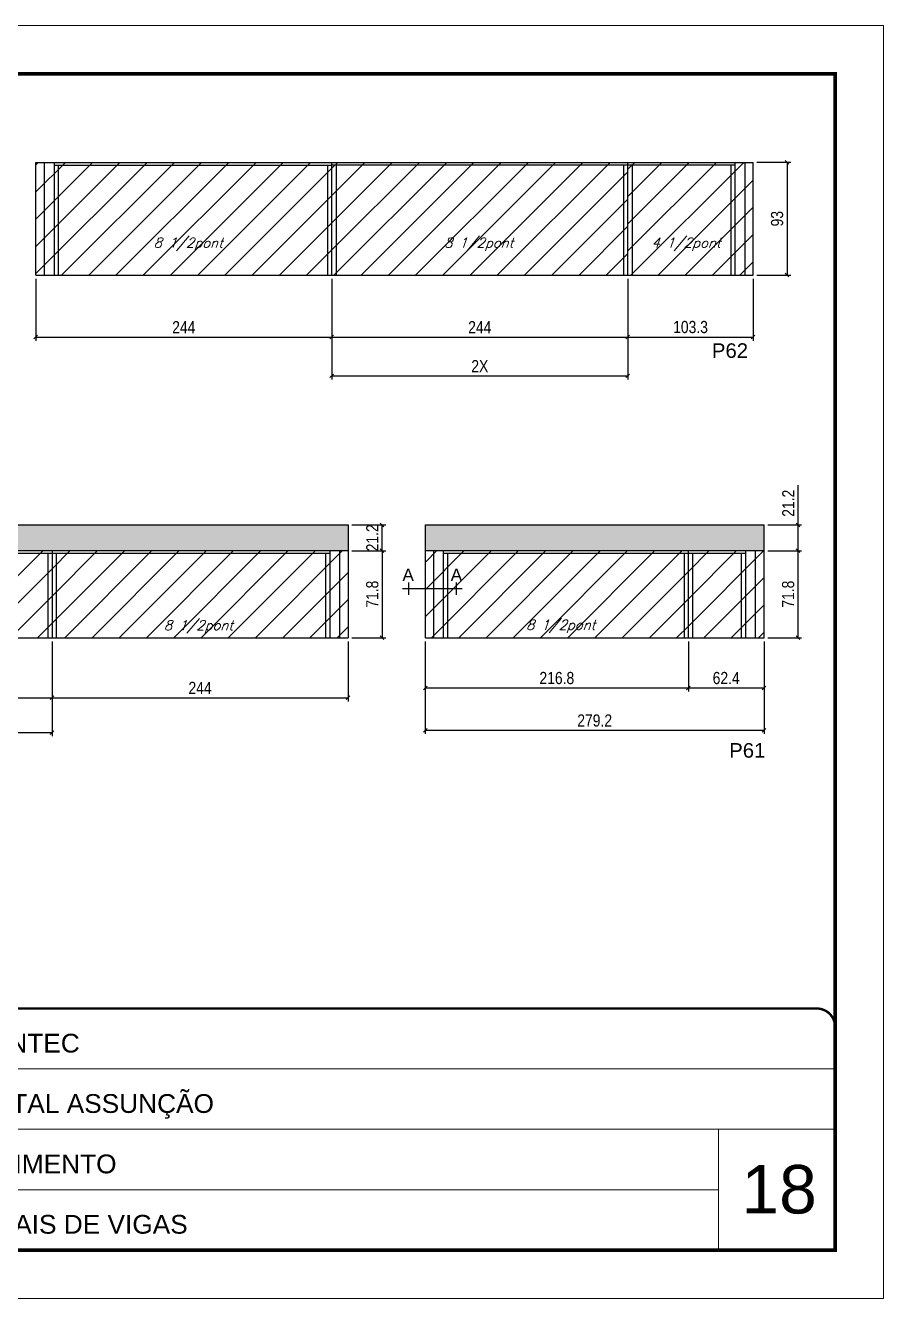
# Model space of a CAD drawing. Extents: x 137137 to 143418, y 10464 to 34486.
# Drawn here: x 139513 to 140221, y 28841 to 29891 of the extents above; entities that cross this region are included whole.
import ezdxf
from ezdxf.enums import TextEntityAlignment as Align

# ---------------------------------------------------------------- set-up
doc = ezdxf.new("R2010")
doc.units = 0
doc.linetypes.add('CONTINUO', pattern=[0])
doc.linetypes.add('DASHED', pattern=[0.75, 0.5, -0.25])
for name, color, linetype in [('5', 5, 'Continuous'), ('COTA', 241, 'Continuous'), ('detalhes', 4, 'Continuous'), ('Painéis', 200, 'Continuous'), ('Reaproveitamento', 251, 'Continuous'), ('SARR_2.2x7', 40, 'Continuous'), ('SARR_3.5x7', 81, 'Continuous'), ('texto', 7, 'Continuous')]:
    doc.layers.add(name, color=color, linetype=linetype)
for name, color, linetype, lineweight in [('CARIMBO', 255, 'Continuous', 9), ('Folhas', 255, 'Continuous', 9), ('SARRAFO DE PRESSAO', 251, 'DASHED', 9)]:
    doc.layers.add(name, color=color, linetype=linetype, lineweight=lineweight)
doc.styles.add('ARIAL', font='arial.ttf')
doc.styles.add('COTA TECNICA', font='techl___.ttf', dxfattribs={"height": 10})
doc.styles.add('Romans', font='romans.shx')
doc.styles.get("Standard").update_dxf_attribs({"font": 'arial.ttf'})
doc.dimstyles.new('PAINEL', dxfattribs={"dimtxt": 10, "dimasz": 3, "dimexe": 3, "dimexo": 3, "dimgap": 3, "dimtad": 1, "dimdec": 1, "dimzin": 12, "dimdsep": 46, "dimtxsty": 'COTA TECNICA', "dimblk1": 'OBLIQUE', "dimblk2": 'OBLIQUE', "dimsah": 1, "dimcen": 0.9, "dimclrd": 4, "dimclre": 4, "dimclrt": 240, "dimadec": 1, "dimazin": 3, "dimtfac": 1, "dimtdec": 1, "dimtmove": 0, "dimatfit": 3, "dimfxl": 1, "dimtolj": 1, "dimtzin": 12, "dimarcsym": 0})
pattern_1 = [(45, (-1241.692, -2079.032), (-11.2253202, 11.2253202), [])]
pattern_2 = [(45, (1646.038, 47.504), (-11.2253202, 11.2253202), [])]
pattern_3 = [(45, (1680.543, 47.504), (-11.2253202, 11.2253202), [])]

# ---------------------------------------------------------------- blocks, each defined once
blk = doc.blocks.new('9999999999')
at = {"color": 30, "linetype": 'CONTINUO'}
for p, q in [((98564.6, 34379.6), (99584, 34379.6)), ((98564.6, 34329.8), (99488, 34329.8)), ((99584, 34329.8), (99488, 34329.8)), ((99488, 34329.8), (99488, 34230.2)), ((98564.6, 34280), (99488, 34280))]:
    blk.add_line(p, q, dxfattribs=at)
at = {"color": 30, "linetype": 'CONTINUO', "const_width": 2}
blk.add_lwpolyline([(99584, 34230.2), (99584, 34414.4, 0.414214), (99569, 34429.4), (98229, 34429.4, 0.414214), (98214, 34414.4), (98214, 34245.2, 0.414214), (98229, 34230.2), (99584, 34230.2)], format="xyb", dxfattribs=at)
at = {"layer": 'Folhas'}
blk.add_lwpolyline([(98139, 34190.2), (99624, 34190.2), (99624, 35240.2), (98139, 35240.2)], close=True, dxfattribs=at)
at = {"layer": 'Folhas', "color": 30, "const_width": 3}
blk.add_lwpolyline([(98214, 34230.2), (99584, 34230.2), (99584, 35200.2), (98214, 35200.2)], close=True, dxfattribs=at)
at = {"color": 7, "linetype": 'Continuous', "ltscale": 5, "style": 'ARIAL'}
for s, height, p in [('ROCONTEC', 15.48, (98837.7, 34393.1)), ('HOSPITAL ASSUNÇÃO', 15.483, (98837.7, 34343.3)), ('2° PAVIMENTO', 15.483, (98837.7, 34293.5)), ('LATERAIS DE VIGAS', 15.483, (98837.7, 34243.7))]:
    blk.add_text(s, height=height, dxfattribs=at).set_placement(p)
blk = doc.blocks.new('_Oblique')
at = {"color": 0, "linetype": 'ByBlock', "lineweight": -2}
blk.add_line((-0.5, -0.5), (0.5, 0.5), dxfattribs=at)
blk = doc.blocks.new('*D131')
at = {"layer": 'COTA', "color": 4, "lineweight": -2, "ltscale": 25, "transparency": 16777216}
for p, q in [((139522, 29682.6), (139522, 29631.5)), ((139766, 29682.6), (139766, 29631.5)), ((139522, 29634.5), (139766, 29634.5))]:
    blk.add_line(p, q, dxfattribs=at)
at = {"layer": 'Defpoints', "color": 0, "ltscale": 25, "transparency": 16777216}
for p in [(139522, 29685.6), (139766, 29685.6), (139766, 29634.5)]:
    blk.add_point(p, dxfattribs=at)
at = {"layer": 'COTA', "color": 4, "lineweight": -2, "ltscale": 25, "transparency": 16777216, "xscale": 3, "yscale": 3, "zscale": 3, "rotation": 180}
blk.add_blockref('_Oblique', (139522, 29634.5), dxfattribs=at)
at = {"layer": 'COTA', "color": 4, "lineweight": -2, "ltscale": 25, "transparency": 16777216, "xscale": 3, "yscale": 3, "zscale": 3}
blk.add_blockref('_Oblique', (139766, 29634.5), dxfattribs=at)
at = {"layer": 'COTA', "color": 240, "ltscale": 25, "transparency": 16777216, "insert": (139644, 29642.6), "char_height": 10, "attachment_point": 5, "style": 'COTA TECNICA'}
blk.add_mtext('\\A1;244', dxfattribs=at)
blk = doc.blocks.new('*D132')
at = {"layer": 'COTA', "color": 4, "lineweight": -2, "ltscale": 25, "transparency": 16777216}
for p, q in [((139766, 29682.6), (139766, 29631.5)), ((140010, 29682.6), (140010, 29631.5)), ((139766, 29634.5), (140010, 29634.5))]:
    blk.add_line(p, q, dxfattribs=at)
at = {"layer": 'Defpoints', "color": 0, "ltscale": 25, "transparency": 16777216}
for p in [(139766, 29685.6), (140010, 29685.6), (140010, 29634.5)]:
    blk.add_point(p, dxfattribs=at)
at = {"layer": 'COTA', "color": 4, "lineweight": -2, "ltscale": 25, "transparency": 16777216, "xscale": 3, "yscale": 3, "zscale": 3, "rotation": 180}
blk.add_blockref('_Oblique', (139766, 29634.5), dxfattribs=at)
at = {"layer": 'COTA', "color": 4, "lineweight": -2, "ltscale": 25, "transparency": 16777216, "xscale": 3, "yscale": 3, "zscale": 3}
blk.add_blockref('_Oblique', (140010, 29634.5), dxfattribs=at)
at = {"layer": 'COTA', "color": 240, "ltscale": 25, "transparency": 16777216, "insert": (139888, 29642.6), "char_height": 10, "attachment_point": 5, "style": 'COTA TECNICA'}
blk.add_mtext('\\A1;244', dxfattribs=at)
blk = doc.blocks.new('*D133')
at = {"layer": 'COTA', "color": 4, "lineweight": -2, "ltscale": 25, "transparency": 16777216}
for p, q in [((140116.3, 29778.6), (140144.3, 29778.6)), ((140141.3, 29778.6), (140141.3, 29685.6)), ((140116.3, 29685.6), (140144.3, 29685.6))]:
    blk.add_line(p, q, dxfattribs=at)
at = {"layer": 'Defpoints', "color": 0, "ltscale": 25, "transparency": 16777216}
for p in [(140113.3, 29778.6), (140113.3, 29685.6), (140141.3, 29685.6)]:
    blk.add_point(p, dxfattribs=at)
at = {"layer": 'COTA', "color": 4, "lineweight": -2, "ltscale": 25, "transparency": 16777216, "xscale": 3, "yscale": 3, "zscale": 3}
for p, rotation in [((140141.3, 29778.6), 90), ((140141.3, 29685.6), 270)]:
    blk.add_blockref('_Oblique', p, dxfattribs=dict(at, rotation=rotation))
at = {"layer": 'COTA', "color": 240, "ltscale": 25, "transparency": 16777216, "insert": (140133.1, 29732.1), "char_height": 10, "attachment_point": 5, "rotation": 90, "style": 'COTA TECNICA'}
blk.add_mtext('\\A1;93', dxfattribs=at)
blk = doc.blocks.new('*D129')
at = {"layer": 'COTA', "color": 4, "lineweight": -2, "ltscale": 25, "transparency": 16777216}
for p, q in [((139766, 29682.6), (139766, 29599.5)), ((140010, 29682.6), (140010, 29599.5)), ((139766, 29602.5), (140010, 29602.5))]:
    blk.add_line(p, q, dxfattribs=at)
at = {"layer": 'Defpoints', "color": 0, "ltscale": 25, "transparency": 16777216}
for p in [(139766, 29685.6), (140010, 29685.6), (140010, 29602.5)]:
    blk.add_point(p, dxfattribs=at)
at = {"layer": 'COTA', "color": 4, "lineweight": -2, "ltscale": 25, "transparency": 16777216, "xscale": 3, "yscale": 3, "zscale": 3, "rotation": 180}
blk.add_blockref('_Oblique', (139766, 29602.5), dxfattribs=at)
at = {"layer": 'COTA', "color": 4, "lineweight": -2, "ltscale": 25, "transparency": 16777216, "xscale": 3, "yscale": 3, "zscale": 3}
blk.add_blockref('_Oblique', (140010, 29602.5), dxfattribs=at)
at = {"layer": 'COTA', "color": 240, "ltscale": 25, "transparency": 16777216, "insert": (139888, 29610.5), "char_height": 10, "attachment_point": 5, "style": 'COTA TECNICA'}
blk.add_mtext('\\A1;2X', dxfattribs=at)
blk = doc.blocks.new('*D130')
at = {"layer": 'COTA', "color": 4, "lineweight": -2, "ltscale": 25, "transparency": 16777216}
for p, q in [((140010, 29682.6), (140010, 29631.5)), ((140113.3, 29682.6), (140113.3, 29631.5)), ((140010, 29634.5), (140113.3, 29634.5))]:
    blk.add_line(p, q, dxfattribs=at)
at = {"layer": 'Defpoints', "color": 0, "ltscale": 25, "transparency": 16777216}
for p in [(140010, 29685.6), (140113.3, 29685.6), (140113.3, 29634.5)]:
    blk.add_point(p, dxfattribs=at)
at = {"layer": 'COTA', "color": 4, "lineweight": -2, "ltscale": 25, "transparency": 16777216, "xscale": 3, "yscale": 3, "zscale": 3, "rotation": 180}
blk.add_blockref('_Oblique', (140010, 29634.5), dxfattribs=at)
at = {"layer": 'COTA', "color": 4, "lineweight": -2, "ltscale": 25, "transparency": 16777216, "xscale": 3, "yscale": 3, "zscale": 3}
blk.add_blockref('_Oblique', (140113.3, 29634.5), dxfattribs=at)
at = {"layer": 'COTA', "color": 240, "ltscale": 25, "transparency": 16777216, "insert": (140061.7, 29642.7), "char_height": 10, "attachment_point": 5, "style": 'COTA TECNICA'}
blk.add_mtext('\\A1;103.3', dxfattribs=at)
blk = doc.blocks.new('*D141')
at = {"layer": 'COTA', "color": 4, "lineweight": -2, "ltscale": 25, "transparency": 16777216}
for p, q in [((139291.4, 29383.5), (139291.4, 29334)), ((139535.4, 29383.5), (139535.4, 29334)), ((139291.4, 29337), (139535.4, 29337))]:
    blk.add_line(p, q, dxfattribs=at)
at = {"layer": 'Defpoints', "color": 0, "ltscale": 25, "transparency": 16777216}
for p in [(139291.4, 29386.5), (139535.4, 29386.5), (139535.4, 29337)]:
    blk.add_point(p, dxfattribs=at)
at = {"layer": 'COTA', "color": 4, "lineweight": -2, "ltscale": 25, "transparency": 16777216, "xscale": 3, "yscale": 3, "zscale": 3, "rotation": 180}
blk.add_blockref('_Oblique', (139291.4, 29337), dxfattribs=at)
at = {"layer": 'COTA', "color": 4, "lineweight": -2, "ltscale": 25, "transparency": 16777216, "xscale": 3, "yscale": 3, "zscale": 3}
blk.add_blockref('_Oblique', (139535.4, 29337), dxfattribs=at)
at = {"layer": 'COTA', "color": 240, "ltscale": 25, "transparency": 16777216, "insert": (139413.4, 29345.1), "char_height": 10, "attachment_point": 5, "style": 'COTA TECNICA'}
blk.add_mtext('\\A1;244', dxfattribs=at)
blk = doc.blocks.new('*D142')
at = {"layer": 'COTA', "color": 4, "lineweight": -2, "ltscale": 25, "transparency": 16777216}
for p, q in [((139535.4, 29383.5), (139535.4, 29334)), ((139779.4, 29383.5), (139779.4, 29334)), ((139535.4, 29337), (139779.4, 29337))]:
    blk.add_line(p, q, dxfattribs=at)
at = {"layer": 'Defpoints', "color": 0, "ltscale": 25, "transparency": 16777216}
for p in [(139535.4, 29386.5), (139779.4, 29386.5), (139779.4, 29337)]:
    blk.add_point(p, dxfattribs=at)
at = {"layer": 'COTA', "color": 4, "lineweight": -2, "ltscale": 25, "transparency": 16777216, "xscale": 3, "yscale": 3, "zscale": 3, "rotation": 180}
blk.add_blockref('_Oblique', (139535.4, 29337), dxfattribs=at)
at = {"layer": 'COTA', "color": 4, "lineweight": -2, "ltscale": 25, "transparency": 16777216, "xscale": 3, "yscale": 3, "zscale": 3}
blk.add_blockref('_Oblique', (139779.4, 29337), dxfattribs=at)
at = {"layer": 'COTA', "color": 240, "ltscale": 25, "transparency": 16777216, "insert": (139657.4, 29345.1), "char_height": 10, "attachment_point": 5, "style": 'COTA TECNICA'}
blk.add_mtext('\\A1;244', dxfattribs=at)
blk = doc.blocks.new('*D143')
at = {"layer": 'COTA', "color": 4, "lineweight": -2, "ltscale": 25, "transparency": 16777216}
for p, q in [((139843.1, 29383.5), (139843.1, 29342.1)), ((140059.9, 29383.5), (140059.9, 29342.1)), ((139843.1, 29345.1), (140059.9, 29345.1))]:
    blk.add_line(p, q, dxfattribs=at)
at = {"layer": 'Defpoints', "color": 0, "ltscale": 25, "transparency": 16777216}
for p in [(139843.1, 29386.5), (140059.9, 29386.5), (140059.9, 29345.1)]:
    blk.add_point(p, dxfattribs=at)
at = {"layer": 'COTA', "color": 4, "lineweight": -2, "ltscale": 25, "transparency": 16777216, "xscale": 3, "yscale": 3, "zscale": 3, "rotation": 180}
blk.add_blockref('_Oblique', (139843.1, 29345.1), dxfattribs=at)
at = {"layer": 'COTA', "color": 4, "lineweight": -2, "ltscale": 25, "transparency": 16777216, "xscale": 3, "yscale": 3, "zscale": 3}
blk.add_blockref('_Oblique', (140059.9, 29345.1), dxfattribs=at)
at = {"layer": 'COTA', "color": 240, "ltscale": 25, "transparency": 16777216, "insert": (139951.5, 29353.2), "char_height": 10, "attachment_point": 5, "style": 'COTA TECNICA'}
blk.add_mtext('\\A1;216.8', dxfattribs=at)
blk = doc.blocks.new('*D144')
at = {"layer": 'COTA', "color": 4, "lineweight": -2, "ltscale": 25, "transparency": 16777216}
for p, q in [((139291.4, 29383.5), (139291.4, 29305.3)), ((139535.4, 29383.5), (139535.4, 29305.3)), ((139291.4, 29308.3), (139535.4, 29308.3))]:
    blk.add_line(p, q, dxfattribs=at)
at = {"layer": 'Defpoints', "color": 0, "ltscale": 25, "transparency": 16777216}
for p in [(139291.4, 29386.5), (139535.4, 29386.5), (139535.4, 29308.3)]:
    blk.add_point(p, dxfattribs=at)
at = {"layer": 'COTA', "color": 4, "lineweight": -2, "ltscale": 25, "transparency": 16777216, "xscale": 3, "yscale": 3, "zscale": 3, "rotation": 180}
blk.add_blockref('_Oblique', (139291.4, 29308.3), dxfattribs=at)
at = {"layer": 'COTA', "color": 4, "lineweight": -2, "ltscale": 25, "transparency": 16777216, "xscale": 3, "yscale": 3, "zscale": 3}
blk.add_blockref('_Oblique', (139535.4, 29308.3), dxfattribs=at)
at = {"layer": 'COTA', "color": 240, "ltscale": 25, "transparency": 16777216, "insert": (139413.4, 29316.3), "char_height": 10, "attachment_point": 5, "style": 'COTA TECNICA'}
blk.add_mtext('\\A1;2X', dxfattribs=at)
blk = doc.blocks.new('*D145')
at = {"layer": 'COTA', "color": 4, "lineweight": -2, "ltscale": 25, "transparency": 16777216}
for p, q in [((140125.3, 29458.3), (140153.3, 29458.3)), ((140150.3, 29386.5), (140150.3, 29458.3)), ((140125.3, 29386.5), (140153.3, 29386.5))]:
    blk.add_line(p, q, dxfattribs=at)
at = {"layer": 'Defpoints', "color": 0, "ltscale": 25, "transparency": 16777216}
for p in [(140122.3, 29458.3), (140150.3, 29458.3), (140122.3, 29386.5)]:
    blk.add_point(p, dxfattribs=at)
at = {"layer": 'COTA', "color": 4, "lineweight": -2, "ltscale": 25, "transparency": 16777216, "xscale": 3, "yscale": 3, "zscale": 3}
for p, rotation in [((140150.3, 29458.3), 90), ((140150.3, 29386.5), 270)]:
    blk.add_blockref('_Oblique', p, dxfattribs=dict(at, rotation=rotation))
at = {"layer": 'COTA', "color": 240, "ltscale": 25, "transparency": 16777216, "insert": (140142.2, 29422.4), "char_height": 10, "attachment_point": 5, "rotation": 90, "style": 'COTA TECNICA'}
blk.add_mtext('\\A1;71.8', dxfattribs=at)
blk = doc.blocks.new('*D146')
at = {"layer": 'COTA', "color": 4, "lineweight": -2, "ltscale": 25, "transparency": 16777216}
for p, q in [((140150.3, 29479.5), (140150.3, 29512.2)), ((140125.3, 29479.5), (140153.3, 29479.5)), ((140150.3, 29458.3), (140150.3, 29479.5)), ((140125.3, 29458.3), (140153.3, 29458.3))]:
    blk.add_line(p, q, dxfattribs=at)
at = {"layer": 'Defpoints', "color": 0, "ltscale": 25, "transparency": 16777216}
for p in [(140122.3, 29479.5), (140150.3, 29479.5), (140122.3, 29458.3)]:
    blk.add_point(p, dxfattribs=at)
at = {"layer": 'COTA', "color": 4, "lineweight": -2, "ltscale": 25, "transparency": 16777216, "xscale": 3, "yscale": 3, "zscale": 3}
for p, rotation in [((140150.3, 29479.5), 90), ((140150.3, 29458.3), 270)]:
    blk.add_blockref('_Oblique', p, dxfattribs=dict(at, rotation=rotation))
at = {"layer": 'COTA', "color": 240, "ltscale": 25, "transparency": 16777216, "insert": (140142.3, 29497.4), "char_height": 10, "attachment_point": 5, "rotation": 90, "style": 'COTA TECNICA'}
blk.add_mtext('\\A1;21.2', dxfattribs=at)
blk = doc.blocks.new('*D147')
at = {"layer": 'COTA', "color": 4, "lineweight": -2, "ltscale": 25, "transparency": 16777216}
for p, q in [((139782.4, 29458.3), (139810.5, 29458.3)), ((139807.5, 29458.3), (139807.5, 29386.5)), ((139782.4, 29386.5), (139810.5, 29386.5))]:
    blk.add_line(p, q, dxfattribs=at)
at = {"layer": 'Defpoints', "color": 0, "ltscale": 25, "transparency": 16777216}
for p in [(139779.4, 29458.3), (139779.4, 29386.5), (139807.5, 29386.5)]:
    blk.add_point(p, dxfattribs=at)
at = {"layer": 'COTA', "color": 4, "lineweight": -2, "ltscale": 25, "transparency": 16777216, "xscale": 3, "yscale": 3, "zscale": 3}
for p, rotation in [((139807.5, 29458.3), 90), ((139807.5, 29386.5), 270)]:
    blk.add_blockref('_Oblique', p, dxfattribs=dict(at, rotation=rotation))
at = {"layer": 'COTA', "color": 240, "ltscale": 25, "transparency": 16777216, "insert": (139799.4, 29422.4), "char_height": 10, "attachment_point": 5, "rotation": 90, "style": 'COTA TECNICA'}
blk.add_mtext('\\A1;71.8', dxfattribs=at)
blk = doc.blocks.new('*D148')
at = {"layer": 'COTA', "color": 4, "lineweight": -2, "ltscale": 25, "transparency": 16777216}
for p, q in [((139782.4, 29479.5), (139810.5, 29479.5)), ((139807.5, 29458.3), (139807.5, 29479.5)), ((139782.4, 29458.3), (139810.5, 29458.3))]:
    blk.add_line(p, q, dxfattribs=at)
at = {"layer": 'Defpoints', "color": 0, "ltscale": 25, "transparency": 16777216}
for p in [(139779.4, 29479.5), (139807.5, 29479.5), (139779.4, 29458.3)]:
    blk.add_point(p, dxfattribs=at)
at = {"layer": 'COTA', "color": 4, "lineweight": -2, "ltscale": 25, "transparency": 16777216, "xscale": 3, "yscale": 3, "zscale": 3}
for p, rotation in [((139807.5, 29479.5), 90), ((139807.5, 29458.3), 270)]:
    blk.add_blockref('_Oblique', p, dxfattribs=dict(at, rotation=rotation))
at = {"layer": 'COTA', "color": 240, "ltscale": 25, "transparency": 16777216, "insert": (139799.4, 29468.9), "char_height": 10, "attachment_point": 5, "rotation": 90, "style": 'COTA TECNICA'}
blk.add_mtext('\\A1;21.2', dxfattribs=at)
blk = doc.blocks.new('*D986')
at = {"layer": 'COTA', "color": 4, "lineweight": -2, "ltscale": 25, "transparency": 16777216}
for p, q in [((140059.9, 29383.5), (140059.9, 29342.1)), ((140122.3, 29383.5), (140122.3, 29342.1)), ((140059.9, 29345.1), (140122.3, 29345.1))]:
    blk.add_line(p, q, dxfattribs=at)
at = {"layer": 'Defpoints', "color": 0, "ltscale": 25, "transparency": 16777216}
for p in [(140059.9, 29386.5), (140122.3, 29386.5), (140122.3, 29345.1)]:
    blk.add_point(p, dxfattribs=at)
at = {"layer": 'COTA', "color": 4, "lineweight": -2, "ltscale": 25, "transparency": 16777216, "xscale": 3, "yscale": 3, "zscale": 3, "rotation": 180}
blk.add_blockref('_Oblique', (140059.9, 29345.1), dxfattribs=at)
at = {"layer": 'COTA', "color": 4, "lineweight": -2, "ltscale": 25, "transparency": 16777216, "xscale": 3, "yscale": 3, "zscale": 3}
blk.add_blockref('_Oblique', (140122.3, 29345.1), dxfattribs=at)
at = {"layer": 'COTA', "color": 240, "ltscale": 25, "transparency": 16777216, "insert": (140091.1, 29353.2), "char_height": 10, "attachment_point": 5, "style": 'COTA TECNICA'}
blk.add_mtext('\\A1;62.4', dxfattribs=at)
blk = doc.blocks.new('*D988')
at = {"layer": 'COTA', "color": 4, "lineweight": -2, "ltscale": 25, "transparency": 16777216}
for p, q in [((139843.1, 29383.5), (139843.1, 29307.1)), ((140122.3, 29383.5), (140122.3, 29307.1)), ((140122.3, 29310.1), (139843.1, 29310.1))]:
    blk.add_line(p, q, dxfattribs=at)
at = {"layer": 'Defpoints', "color": 0, "ltscale": 25, "transparency": 16777216}
for p in [(139843.1, 29386.5), (140122.3, 29386.5), (139843.1, 29310.1)]:
    blk.add_point(p, dxfattribs=at)
at = {"layer": 'COTA', "color": 4, "lineweight": -2, "ltscale": 25, "transparency": 16777216, "xscale": 3, "yscale": 3, "zscale": 3, "rotation": 180}
blk.add_blockref('_Oblique', (139843.1, 29310.1), dxfattribs=at)
at = {"layer": 'COTA', "color": 4, "lineweight": -2, "ltscale": 25, "transparency": 16777216, "xscale": 3, "yscale": 3, "zscale": 3}
blk.add_blockref('_Oblique', (140122.3, 29310.1), dxfattribs=at)
at = {"layer": 'COTA', "color": 240, "ltscale": 25, "transparency": 16777216, "insert": (139982.7, 29318.2), "char_height": 10, "attachment_point": 5, "style": 'COTA TECNICA'}
blk.add_mtext('\\A1;279.2', dxfattribs=at)

msp = doc.modelspace()

# ---------------------------------------------------------------- hatches: boundary and pattern name
at = {"layer": 'COTA', "linetype": 'ByBlock'}
h = msp.add_hatch(dxfattribs=at)
h.set_pattern_fill('AR-CONC', color=256, scale=0.03)
h.set_pattern_definition([(50, (1680.543, 47.5036), (5.46554007, -0.47817257), [0.5715, -6.2865]), (355, (1680.543, 47.5036), (-1.05730264, 5.73170536), [0.4572, -5.02921753]), (100.4514447, (1680.9986, 47.4637), (4.40823741, 5.25353256), [0.48570026, -5.34270734]), (46.1842, (1680.543, 49.0276), (8.13237123, -1.26126984), [0.85725, -9.42975]), (96.6355576, (1681.221, 48.9225), (7.122124, 7.42278374), [0.7285507, -8.01406824]), (351.184151, (1680.543, 49.0276), (7.122124, 7.42278374), [0.685799, -7.54379196]), (21, (1681.305, 48.6466), (4.54843174, -3.06795595), [0.5715, -6.2865]), (326, (1681.305, 48.6466), (1.85406085, 5.52563898), [0.4572, -5.0292]), (71.451445, (1681.684, 48.391), (6.40249258, 2.45768307), [0.48570026, -5.34269813]), (37.5, (1680.5431, 47.5036), (0.092658098, 2.536651166), [0, -4.96824, 0, -5.1054, 0, -5.04825]), (7.5, (1680.543, 47.5036), (2.004589875, 3.005417245), [0, -2.91084, 0, -4.85394, 0, -1.92405]), (327.5, (1678.8439, 47.5036), (4.067717855, -0.17186232), [0, -1.905, 0, -5.9436, 0, -7.8867]), (317.5, (1678.082, 47.5036), (4.44387544, 0.76279473), [0, -2.4765, 0, -3.94716, 0, -5.6007])])
h.paths.add_polyline_path([(139779.43, 29458.32), (139779.43, 29479.52), (139153.11, 29479.52), (139153.11, 29458.32)])
h = msp.add_hatch(dxfattribs=at)
h.set_pattern_fill('AR-CONC', color=256, scale=0.03)
h.set_pattern_definition([(50, (-1537.4623, -2122.872), (5.46554007, -0.47817257), [0.5715, -6.2865]), (355, (-1537.462, -2122.872), (-1.05730264, 5.73170536), [0.4572, -5.02921753]), (100.4514447, (-1537.007, -2122.912), (4.40823741, 5.25353256), [0.48570026, -5.34270734]), (46.1842, (-1537.462, -2121.348), (8.13237123, -1.26126984), [0.85725, -9.42975]), (96.6355576, (-1536.7846, -2121.453), (7.122124, 7.42278374), [0.7285507, -8.01406824]), (351.184151, (-1537.462, -2121.348), (7.122124, 7.42278374), [0.685799, -7.54379196]), (21, (-1536.7003, -2121.729), (4.54843174, -3.06795595), [0.5715, -6.2865]), (326, (-1536.7, -2121.729), (1.85406085, 5.52563898), [0.4572, -5.0292]), (71.451445, (-1536.321, -2121.9847), (6.40249258, 2.45768307), [0.48570026, -5.34269813]), (37.5, (-1537.4623, -2122.872), (0.092658098, 2.536651166), [0, -4.96824, 0, -5.1054, 0, -5.04825]), (7.5, (-1537.4623, -2122.872), (2.004589875, 3.005417245), [0, -2.91084, 0, -4.85394, 0, -1.92405]), (327.5, (-1539.1615, -2122.872), (4.067717855, -0.17186232), [0, -1.905, 0, -5.9436, 0, -7.8867]), (317.5, (-1539.9235, -2122.872), (4.44387544, 0.76279473), [0, -2.4765, 0, -3.94716, 0, -5.6007])])
h.paths.add_polyline_path([(139843.11, 29479.52), (139843.11, 29458.32), (140122.29, 29458.32), (140122.29, 29479.52)])
at = {"layer": 'Reaproveitamento', "linetype": 'ByBlock'}
h = msp.add_hatch(dxfattribs=at)
h.set_pattern_fill('ANSI31', color=256, scale=5)
h.set_pattern_definition(pattern_1)
h.paths.add_polyline_path([(139522.03, 29778.56), (139522.03, 29685.56), (139766.03, 29685.56), (139766.03, 29778.56)])
h = msp.add_hatch(dxfattribs=at)
h.set_pattern_fill('ANSI31', color=256, scale=5)
h.set_pattern_definition(pattern_1)
h.paths.add_polyline_path([(139766.03, 29778.56), (139766.03, 29685.56), (140010.03, 29685.56), (140010.03, 29778.56)])
at = {"layer": 'Reaproveitamento', "ltscale": 25}
h = msp.add_hatch(dxfattribs=at)
h.set_pattern_fill('ANSI31', color=256, scale=5)
h.set_pattern_definition([(45, (1598.5, -4e-12), (-11.2253202, 11.2253202), [])])
h.paths.add_polyline_path([(140010.03, 29778.56), (140010.03, 29685.56), (140113.33, 29685.56), (140113.33, 29778.56)])
h.paths.add_polyline_path([(140021.43, 29703.02), (140089.05, 29703.02), (140094.55, 29718.99), (140026.93, 29718.99)], flags=24)
h = msp.add_hatch(dxfattribs=at)
h.set_pattern_fill('ANSI31', color=256, scale=5)
h.set_pattern_definition(pattern_3)
h.paths.add_polyline_path([(139291.41, 29458.32), (139291.41, 29386.52), (139535.41, 29386.52), (139535.41, 29458.32)])
h = msp.add_hatch(dxfattribs=at)
h.set_pattern_fill('ANSI31', color=256, scale=5)
h.set_pattern_definition(pattern_3)
h.paths.add_polyline_path([(139535.41, 29458.32), (139535.41, 29386.52), (139779.43, 29386.52), (139779.43, 29458.32)])
h = msp.add_hatch(dxfattribs=at)
h.set_pattern_fill('ANSI31', color=256, scale=5)
h.set_pattern_definition(pattern_2)
h.paths.add_polyline_path([(139843.11, 29458.32), (139843.11, 29386.52), (140059.91, 29386.52), (140059.91, 29458.32)])
h.paths.add_polyline_path([(139861.37, 29430.67), (139876.05, 29430.67), (139876.05, 29446), (139861.37, 29446)], flags=24)
h.paths.add_polyline_path([(139918.35, 29387.81), (139985.97, 29387.81), (139991.47, 29403.78), (139923.85, 29403.78)], flags=24)
h = msp.add_hatch(dxfattribs=at)
h.set_pattern_fill('ANSI31', color=256, scale=5)
h.set_pattern_definition(pattern_2)
h.paths.add_polyline_path([(140122.29, 29458.32), (140059.91, 29458.32), (140059.91, 29386.52), (140122.29, 29386.52)])

# ---------------------------------------------------------------- linework, layer by layer
at = {"layer": 'COTA', "linetype": 'ByBlock'}
for p, q in [((139153.11, 29479.52), (139779.43, 29479.52)), ((139779.43, 29479.52), (139779.43, 29458.32)), ((139843.11, 29479.52), (140122.29, 29479.52)), ((139843.11, 29458.32), (139843.11, 29479.52)), ((140122.29, 29458.32), (140122.29, 29479.52))]:
    msp.add_line(p, q, dxfattribs=at)
at = {"layer": 'detalhes'}
for p, q in [((139829.15, 29431.92), (139829.15, 29421.92)), ((139868.51, 29431.92), (139868.51, 29421.92)), ((139873.51, 29426.92), (139824.15, 29426.92))]:
    msp.add_line(p, q, dxfattribs=at)
at = {"layer": 'Painéis'}
for p, q in [((139522.03, 29778.56), (140113.33, 29778.56)), ((139522.03, 29685.56), (140113.33, 29685.56)), ((139153.11, 29458.32), (139779.43, 29458.32)), ((139843.11, 29458.32), (140122.29, 29458.32)), ((139153.11, 29386.52), (139779.43, 29386.52)), ((139843.11, 29386.52), (140122.29, 29386.52))]:
    msp.add_line(p, q, dxfattribs=at)
at = {"layer": 'Painéis', "ltscale": 25}
for p, q in [((139522.03, 29685.56), (139522.03, 29778.56)), ((139766.03, 29685.56), (139766.03, 29778.56)), ((140010.03, 29685.56), (140010.03, 29778.56)), ((140113.33, 29685.56), (140113.33, 29778.56)), ((139535.41, 29458.32), (139535.41, 29386.52)), ((139779.43, 29458.32), (139779.43, 29386.52)), ((139843.11, 29386.52), (139843.11, 29458.32)), ((140059.91, 29386.52), (140059.91, 29458.32)), ((140122.29, 29386.52), (140122.29, 29458.32))]:
    msp.add_line(p, q, dxfattribs=at)
at = {"layer": 'SARR_2.2x7', "linetype": 'Continuous'}
for p, q in [((139529.03, 29778.56), (139529.03, 29685.56)), ((140106.33, 29778.56), (140106.33, 29685.56)), ((139537.03, 29776.36), (139766.03, 29776.36)), ((140010.03, 29776.36), (139766.03, 29776.36)), ((140098.33, 29776.36), (140010.03, 29776.36)), ((139291.41, 29456.12), (139535.41, 29456.12)), ((139535.43, 29456.12), (139764.43, 29456.12)), ((139772.43, 29458.32), (139772.43, 29386.52)), ((139850.11, 29386.52), (139850.11, 29458.32)), ((139858.11, 29456.12), (140107.29, 29456.12)), ((140115.29, 29386.52), (140115.29, 29458.32))]:
    msp.add_line(p, q, dxfattribs=at)
at = {"layer": 'SARR_3.5x7'}
for p, q in [((139537.03, 29778.56), (139537.03, 29685.56)), ((140098.33, 29778.56), (140098.33, 29685.56)), ((139540.53, 29776.36), (139540.53, 29685.56)), ((139762.53, 29776.36), (139762.53, 29685.56)), ((139769.53, 29776.36), (139769.53, 29685.56)), ((140006.53, 29776.36), (140006.53, 29685.56)), ((140013.53, 29776.36), (140013.53, 29685.56)), ((140094.83, 29776.36), (140094.83, 29685.56)), ((139531.91, 29456.12), (139531.91, 29386.52)), ((139538.93, 29456.12), (139538.93, 29386.52)), ((139760.93, 29456.12), (139760.93, 29386.52)), ((139764.43, 29458.32), (139764.43, 29386.52)), ((139858.11, 29386.52), (139858.11, 29458.32)), ((139861.61, 29386.52), (139861.61, 29456.12)), ((140056.41, 29456.12), (140056.41, 29386.52)), ((140063.44, 29456.12), (140063.44, 29386.52)), ((140103.79, 29386.52), (140103.79, 29456.12)), ((140107.29, 29386.52), (140107.29, 29458.32))]:
    msp.add_line(p, q, dxfattribs=at)

# ---------------------------------------------------------------- block references
at = {"layer": 'SARRAFO DE PRESSAO', "color": 6, "linetype": 'ByBlock'}
msp.add_blockref('9999999999', (40596.81, -5348.73), dxfattribs=at)

# ---------------------------------------------------------------- texts
at = {"layer": '5', "linetype": 'Continuous'}
for s, p in [('P62', (140079.31, 29617.32)), ('P61', (140093.58, 29287.57))]:
    msp.add_text(s, height=12, rotation=0.00004, dxfattribs=at).set_placement(p)
at = {"layer": 'CARIMBO', "style": 'ARIAL'}
msp.add_text('18', height=40, dxfattribs=at).set_placement((140103.65, 28911.62))
at = {"layer": 'detalhes', "color": 0, "linetype": 'Continuous', "style": 'ARIAL'}
for p in [(139828.95, 29438.33), (139868.71, 29438.33)]:
    msp.add_text('A', height=10.22, dxfattribs=at).set_placement(p, align=Align.MIDDLE_CENTER)
at = {"layer": 'texto', "color": 2, "char_height": 8, "attachment_point": 5, "style": 'Romans'}
for s, insert in [('{\\Q19;\\C256;8 1/2pont}', (139647.64, 29711.01)), ('{\\Q19;\\C256;8 1/2pont}', (139887.14, 29711.01)), ('{\\Q19;\\C256;4 1/2pont}', (140058, 29711.01)), ('{\\Q19;\\C256;8 1/2pont}', (139656.11, 29395.5)), ('{\\Q19;\\C256;8 1/2pont}', (139954.72, 29395.79))]:
    msp.add_mtext(s, dxfattribs=dict(at, insert=insert))

# ---------------------------------------------------------------- dimensions: what is measured, and where the dimension line sits
at = {"layer": 'COTA', "ltscale": 25}
for base, p1, p2, picture, middle in [((140141.33, 29685.56), (140113.33, 29778.56), (140113.33, 29685.56), '*D133', (140133.08, 29732.06)), ((140150.34, 29479.52), (140122.29, 29458.32), (140122.29, 29479.52), '*D146', (140142.28, 29497.38)), ((139807.48, 29386.52), (139779.43, 29458.32), (139779.43, 29386.52), '*D147', (139799.39, 29422.42)), ((140150.34, 29458.32), (140122.29, 29386.52), (140122.29, 29458.32), '*D145', (140142.25, 29422.42))]:
    dim = msp.add_linear_dim(base=base, p1=p1, p2=p2, angle=90, dimstyle='PAINEL', dxfattribs=at)
    dim.commit()
    dim.dimension.update_dxf_attribs({"geometry": picture, "text_midpoint": middle})
for base, p1, p2, picture, middle in [((139766.03, 29634.52), (139522.03, 29685.56), (139766.03, 29685.56), '*D131', (139644.03, 29642.59)), ((140010.03, 29634.52), (139766.03, 29685.56), (140010.03, 29685.56), '*D132', (139888.03, 29642.59)), ((140113.33, 29634.52), (140010.03, 29685.56), (140113.33, 29685.56), '*D130', (140061.68, 29642.74)), ((139843.11, 29310.07), (140122.29, 29386.52), (139843.11, 29386.52), '*D988', (139982.7, 29318.17)), ((140122.29, 29345.1), (140059.91, 29386.52), (140122.29, 29386.52), '*D986', (140091.1, 29353.2))]:
    dim = msp.add_linear_dim(base=base, p1=p1, p2=p2, dimstyle='PAINEL', dxfattribs=at)
    dim.commit()
    dim.dimension.update_dxf_attribs({"geometry": picture, "text_midpoint": middle})
for base, p1, p2, picture, middle in [((140010.03, 29602.46), (139766.03, 29685.56), (140010.03, 29685.56), '*D129', (139888.03, 29610.52)), ((139535.41, 29308.26), (139291.41, 29386.52), (139535.41, 29386.52), '*D144', (139413.41, 29316.32))]:
    dim = msp.add_linear_dim(base=base, p1=p1, p2=p2, text='2X', dimstyle='PAINEL', dxfattribs=at)
    dim.commit()
    dim.dimension.update_dxf_attribs({"geometry": picture, "text_midpoint": middle})
dim = msp.add_linear_dim(base=(139807.48, 29479.52), p1=(139779.43, 29458.32), p2=(139779.43, 29479.52), angle=90, dimstyle='PAINEL', dxfattribs=at)
dim.commit()
dim.dimension.update_dxf_attribs({"geometry": '*D148', "text_midpoint": (139807.48, 29468.92), "dimtype": 160})
for base, p1, p2, picture, middle in [((139535.41, 29337), (139291.41, 29386.52), (139535.41, 29386.52), '*D141', (139413.41, 29345.08)), ((139779.43, 29337), (139535.43, 29386.52), (139779.43, 29386.52), '*D142', (139657.43, 29345.08))]:
    dim = msp.add_linear_dim(base=base, p1=p1, p2=p2, dimstyle='PAINEL', override={"dimtmove": 1}, dxfattribs=at)
    dim.commit()
    dim.dimension.update_dxf_attribs({"geometry": picture, "text_midpoint": middle})
dim = msp.add_linear_dim(base=(140059.91, 29345.1), p1=(139843.11, 29386.52), p2=(140059.91, 29386.52), dimstyle='PAINEL', dxfattribs=at)
dim.commit()
dim.dimension.update_dxf_attribs({"geometry": '*D143', "text_midpoint": (139951.51, 29345.1), "dimtype": 160})

doc.saveas('drawing.dxf')
